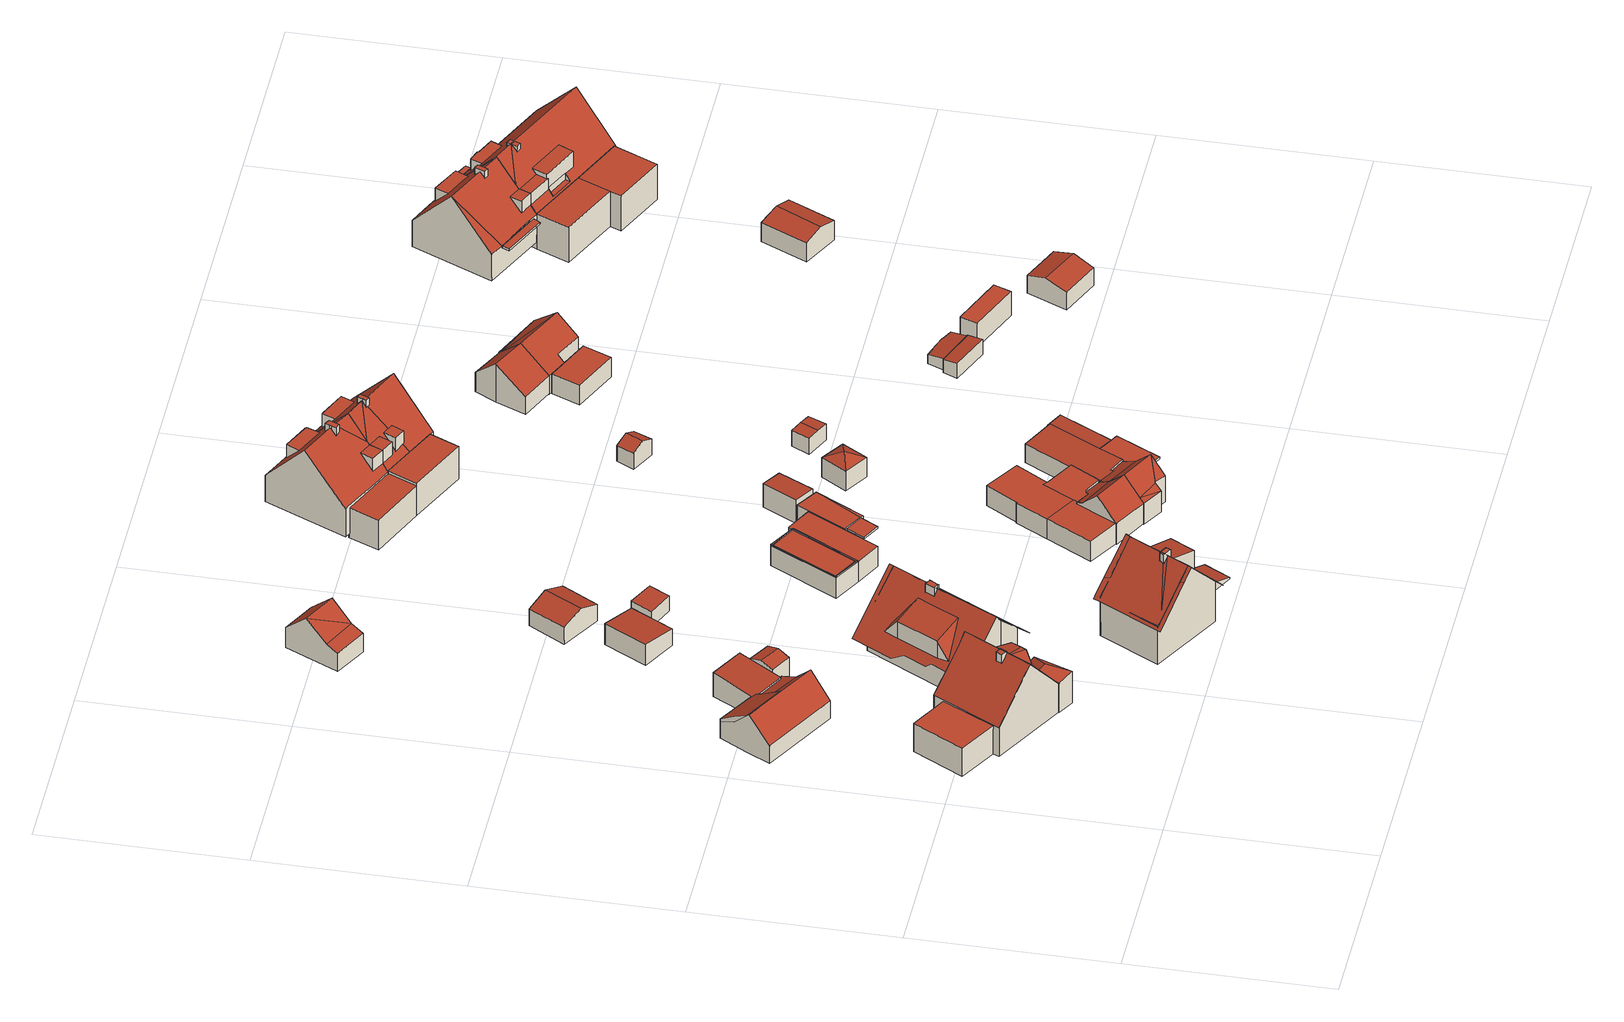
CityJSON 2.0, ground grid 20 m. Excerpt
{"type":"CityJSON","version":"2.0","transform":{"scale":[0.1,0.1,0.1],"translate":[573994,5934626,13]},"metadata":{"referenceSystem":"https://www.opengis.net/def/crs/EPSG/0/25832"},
"CityObjects":{
"building1":{"type":"Building","attributes":{"Grundfläche 2D":"97.454706","Grundhöhe NN":"15.237"},"children":["building1-1","building1-2"],"geometry":[{"type":"Solid","lod":"3","boundaries":[[[[0,1,2,3,4]],[[5,6,7,8,0,4,9,10,11,12]],[[10,13,14,11]],[[15,14,13]],[[15,12,11,14]],[[16,17,18,19]],[[18,20,21,3,2,22,23,19]],[[9,4,3,21,24]],[[10,9,24,25]],[[13,10,25,26]],[[15,13,26,27]],[[12,15,27,28]],[[5,12,28,29]],[[30,7,6,5,29,31]],[[8,7,30,32]],[[2,1,33,22]],[[1,0,8,32,33]],[[16,19,23,34]],[[17,16,34,35]],[[18,17,35,20]],[[25,24,21,20,35,34,23,22,33,32,30,31,29,28,27,26]]]],"semantics":{"surfaces":[{"type":"RoofSurface"},{"type":"WallSurface"},{"type":"GroundSurface"}],"values":[[0,0,0,0,0,0,1,1,1,1,1,1,1,1,1,1,1,1,1,1,2]]}}]},
"building1-1":{"type":"BuildingInstallation","parents":["building1"],"geometry":[{"type":"MultiSurface","lod":"3","boundaries":[[[36,37,38,39]],[[40,39,38,41]],[[42,43,40,41,44]],[[45,46,42,44,47]],[[46,45,47,48,49]],[[50,51,38,37]],[[51,52,44,41,38]],[[47,44,52,48]],[[37,36,50]]],"semantics":{"surfaces":[{"type":"RoofSurface"},{"type":"WallSurface"}],"values":[0,0,0,0,1,1,1,1,1]}}]},
"building1-2":{"type":"BuildingInstallation","parents":["building1"],"geometry":[{"type":"MultiSurface","lod":"3","boundaries":[[[53,54,55,56]],[[57,58,56,55]],[[53,56,58,59]],[[59,60,54,53]],[[55,54,60,57]]],"semantics":{"surfaces":[{"type":"RoofSurface"},{"type":"WallSurface"}],"values":[0,1,1,1,1]}}]},
"building2":{"type":"Building","attributes":{"Grundfläche 2D":"66.905710","Grundhöhe NN":"15.649"},"geometry":[{"type":"Solid","lod":"3","boundaries":[[[[61,62,63,64,65,66,67,68]],[[67,69,68]],[[70,71,72,73,74,75]],[[76,62,77,78,79,72,71]],[[80,81,79,78,77]],[[82,83,84,85,67,66,86]],[[87,88,62,61,68]],[[63,62,76]],[[76,71,70,86,66,65,64,63]],[[89,87,68,69]],[[86,70,75,82]],[[90,83,82,75,74,91]],[[84,83,90,92]],[[85,84,92,93,89,69]],[[67,85,69]],[[74,73,94,91]],[[87,89,93,95]],[[96,97,80,77,62,88,87,95,98]],[[81,80,97,99]],[[73,72,79,81,99,94]],[[94,99,97,96,98,95,93,92,90,91]]]],"semantics":{"surfaces":[{"type":"RoofSurface"},{"type":"WallSurface"},{"type":"GroundSurface"}],"values":[[0,0,0,0,0,0,1,1,1,1,1,1,1,1,1,1,1,1,1,1,2]]}}]},
"building3":{"type":"Building","attributes":{"Grundfläche 2D":"6.265065","Grundhöhe NN":"15.649"},"geometry":[{"type":"Solid","lod":"3","boundaries":[[[[100,101,102,103]],[[104,100,103,105]],[[105,103,102,106,107]],[[104,105,107,108]],[[101,100,104,108,109]],[[102,101,109,106]],[[107,106,109,108]]]],"semantics":{"surfaces":[{"type":"RoofSurface"},{"type":"WallSurface"},{"type":"GroundSurface"}],"values":[[0,0,1,1,1,1,2]]}}]},
"building4":{"type":"Building","attributes":{"Grundfläche 2D":"85.215148","Grundhöhe NN":"15.383"},"children":["building4-1","building4-2"],"geometry":[{"type":"Solid","lod":"3","boundaries":[[[[110,111,112,113]],[[114,115,116,117,111,110,118]],[[116,115,119,120]],[[121,122,123,124,125,126,127,128,129,130,131,132,133,134,114,134,135,136],[118,110,113,112,137,138,120,119,115,114]],[[133,139,140,141,121,136,135,134,142,134,143,134]],[[138,116,120]],[[138,137,111,117,116]],[[112,111,137]],[[144,139,133,132,145,146]],[[147,139,144,148]],[[149,147,148,150]],[[151,152,143,149,150,153]],[[154,136,151,153,155]],[[129,113,154,155,156]],[[157,131,130,129,156,158]],[[132,131,157,145]],[[148,144,146,145,157,158,156,155,153,150]],[[127,126,125,124,123,122,121,136,154,113,129,128]],[[149,143,152,151,136,121,141,140,139,147]]]],"semantics":{"surfaces":[{"type":"RoofSurface"},{"type":"WallSurface"},{"type":"GroundSurface"}],"values":[[0,0,0,0,0,1,1,1,1,1,1,1,1,1,1,1,2,0,0]]}}]},
"building4-1":{"type":"BuildingInstallation","parents":["building4"],"geometry":[{"type":"MultiSurface","lod":"3","boundaries":[[[159,160,161,162]],[[160,159,163,164]],[[162,161,165,166]],[[159,162,166,163]],[[164,165,161,160]]],"semantics":{"surfaces":[{"type":"RoofSurface"},{"type":"WallSurface"}],"values":[0,1,1,1,1]}}]},
"building4-2":{"type":"BuildingInstallation","parents":["building4"],"geometry":[{"type":"MultiSurface","lod":"3","boundaries":[[[167,168,169,170,171,172,173]],[[172,171,174,175]],[[173,172,175,134]],[[134,176,167,173]],[[176,142,177,169,168,167]],[[174,171,170,169,177,135]]],"semantics":{"surfaces":[{"type":"RoofSurface"},{"type":"WallSurface"}],"values":[0,1,1,1,1,1]}}]},
"building5":{"type":"Building","attributes":{"Grundfläche 2D":"55.449015","Grundhöhe NN":"13.968"},"children":["building5-1","building5-2","building5-3"],"geometry":[{"type":"Solid","lod":"3","boundaries":[[[[178,179,180,181,182,183,184,185,186,187,188,189]],[[178,180,179]],[[182,181,180,190,180,178,191,178,189,188,192,193,194,195,196,197,198,199,183],[200,201,200,197]],[[202,203,200,201,204,205,206,207,208]],[[209,210,182,211,202,208,212]],[[213,214,209,212,215]],[[206,191,189,179,213,215,207]],[[212,208,207,215]],[[189,188,187,186,185,184,183,182,210,209,214,213,179]],[[201,200,203,200]],[[199,198,197,196,195,194,193,192,188,189,191,206,205,204,201,200,203,202,211,182,183]]]],"semantics":{"surfaces":[{"type":"RoofSurface"},{"type":"WallSurface"},{"type":"GroundSurface"}],"values":[[0,0,0,1,1,1,1,2,0,0,0]]}}]},
"building5-1":{"type":"BuildingInstallation","parents":["building5"],"geometry":[{"type":"MultiSurface","lod":"3","boundaries":[[[216,217,218,219]],[[220,178,221,218,217]],[[219,218,221,190]],[[216,219,190,180,222]],[[220,217,216,222]]],"semantics":{"surfaces":[{"type":"RoofSurface"},{"type":"WallSurface"}],"values":[0,1,1,1,1]}}]},
"building5-2":{"type":"BuildingInstallation","parents":["building5"],"geometry":[{"type":"MultiSurface","lod":"3","boundaries":[[[223,224,225,226,227,228,229,230]],[[229,228,203]],[[204,226,225]],[[226,204,201,200,203,228,227]]],"semantics":{"surfaces":[{"type":"RoofSurface"},{"type":"WallSurface"}],"values":[0,1,1,1]}}]},
"building5-3":{"type":"BuildingInstallation","parents":["building5"],"geometry":[{"type":"MultiSurface","lod":"3","boundaries":[[[231,232,196,233,234,235]],[[236,237,231,235]],[[232,231,237,238]],[[232,238,239,233,196]],[[233,239,240,236,235,234]],[[239,238,237,236,240]]],"semantics":{"surfaces":[{"type":"RoofSurface"},{"type":"WallSurface"},{"type":"OuterCeilingSurface"}],"values":[0,1,1,1,1,2]}}]},
"building6":{"type":"Building","attributes":{"Grundfläche 2D":"17.918413","Grundhöhe NN":"15.721"},"geometry":[{"type":"Solid","lod":"3","boundaries":[[[[241,242,243,244]],[[245,246,244,243]],[[246,247,241,244]],[[247,248,242,241]],[[248,245,243,242]],[[248,247,246,245]]]],"semantics":{"surfaces":[{"type":"RoofSurface"},{"type":"WallSurface"},{"type":"GroundSurface"}],"values":[[0,1,1,1,1,2]]}}]},
"building7":{"type":"Building","attributes":{"Grundfläche 2D":"22.348202","Grundhöhe NN":"16.119"},"geometry":[{"type":"Solid","lod":"3","boundaries":[[[[249,250,251,252,253]],[[254,253,255]],[[249,253,254]],[[256,254,255,257,258]],[[258,257,255,253,252,251,259,260]],[[256,258,260,261]],[[249,254,256,261,262]],[[250,249,262,263]],[[251,250,263,259]],[[261,260,259,263,262]]]],"semantics":{"surfaces":[{"type":"RoofSurface"},{"type":"WallSurface"},{"type":"GroundSurface"}],"values":[[0,0,0,0,1,1,1,1,1,2]]}}]},
"building8":{"type":"Building","attributes":{"Grundfläche 2D":"19.059174","Grundhöhe NN":"15.803"},"geometry":[{"type":"Solid","lod":"3","boundaries":[[[[264,265,266,267]],[[268,265,264,269]],[[267,266,270,271]],[[269,264,267,271,272]],[[268,269,272,273]],[[270,266,265,268,273]],[[272,271,270,273]]]],"semantics":{"surfaces":[{"type":"RoofSurface"},{"type":"WallSurface"},{"type":"GroundSurface"}],"values":[[0,0,1,1,1,1,2]]}}]},
"building9":{"type":"Building","attributes":{"Grundfläche 2D":"6.256500","Grundhöhe NN":"15.805"},"geometry":[{"type":"Solid","lod":"3","boundaries":[[[[274,275,276,277]],[[278,279,277,276]],[[279,280,274,277]],[[280,281,275,274]],[[281,278,276,275]],[[281,280,279,278]]]],"semantics":{"surfaces":[{"type":"RoofSurface"},{"type":"WallSurface"},{"type":"GroundSurface"}],"values":[[0,1,1,1,1,2]]}}]},
"building10":{"type":"Building","attributes":{"Grundfläche 2D":"46.853154","Grundhöhe NN":"15.355"},"children":["building10-1","building10-2"],"geometry":[{"type":"Solid","lod":"3","boundaries":[[[[282,283,284,285,286,287]],[[282,288,289,290,291,285,284,283]],[[282,287,292,293]],[[294,286,285,295]],[[287,286,294,292]],[[282,293,296,288]],[[289,288,296,297]],[[290,289,297,298]],[[291,290,298,299]],[[285,291,299,295]],[[283,284,285,284,283,282]],[[295,299,298,297,296,293,292,294]]]],"semantics":{"surfaces":[{"type":"RoofSurface"},{"type":"WallSurface"},{"type":"GroundSurface"}],"values":[[0,0,1,1,1,1,1,1,1,1,1,2]]}}]},
"building10-1":{"type":"BuildingInstallation","parents":["building10"],"geometry":[{"type":"MultiSurface","lod":"3","boundaries":[[[300,301,302,303]],[[303,302,304,305]],[[301,300,283,284]]],"semantics":{"surfaces":[{"type":"RoofSurface"},{"type":"WallSurface"}],"values":[0,1,1]}}]},
"building10-2":{"type":"BuildingInstallation","parents":["building10"],"geometry":[{"type":"MultiSurface","lod":"3","boundaries":[[[306,307,308,302,301,309]],[[310,307,306]],[[311,307,310]],[[311,300,303,307]],[[309,301,284,285]],[[309,285,295,285]],[[285,295,285,286,306,309]],[[286,287,310,306]],[[282,311,310,287]],[[300,311,282,283]],[[303,305,312,307]],[[308,307,312,313]],[[313,304,302,308]]],"semantics":{"surfaces":[{"type":"RoofSurface"},{"type":"WallSurface"}],"values":[0,0,0,0,1,1,1,1,1,1,1,1,1]}}]},
"building11":{"type":"Building","attributes":{"Grundfläche 2D":"14.379173","Grundhöhe NN":"15.355"},"children":["building11-1"],"geometry":[{"type":"Solid","lod":"3","boundaries":[[[[314,315,316,317,318]],[[316,315,319]],[[318,317,320,321]],[[319,315,314,318,321,322,323]],[[316,319,323,324]],[[317,316,324,320]],[[322,321,320,324,323]]]],"semantics":{"surfaces":[{"type":"RoofSurface"},{"type":"WallSurface"},{"type":"GroundSurface"}],"values":[[0,0,1,1,1,1,2]]}}]},
"building11-1":{"type":"BuildingInstallation","parents":["building11"],"geometry":[{"type":"MultiSurface","lod":"3","boundaries":[[[325,326,315,327]],[[328,329,327,315]],[[329,330,325,327]],[[330,331,326,325]],[[331,328,315,326]],[[331,330,329,328]]],"semantics":{"surfaces":[{"type":"RoofSurface"},{"type":"WallSurface"},{"type":"OuterCeilingSurface"}],"values":[0,1,1,1,1,2]}}]},
"building12":{"type":"Building","attributes":{"Grundfläche 2D":"79.088929","Grundhöhe NN":"14.787"},"geometry":[{"type":"Solid","lod":"3","boundaries":[[[[332,333,334,335,336,337]],[[338,339,340,341,342,343]],[[340,344,345,341]],[[346,345,344,347,348,349,350,351]],[[352,345,346]],[[336,335,353,350,349,354,355,356,357,358,359]],[[359,358,360,361,362,363,337,336]],[[332,337,364,365]],[[333,332,365,366]],[[347,344,340,339,338,367,368]],[[353,351,350]],[[351,353,335,346]],[[346,335,334,352]],[[369,343,342,341,345,352,334,333,366]],[[338,343,369,367]],[[349,348,354]],[[354,348,347,355]],[[355,347,368,370,356]],[[357,356,370,371]],[[357,371,372,358]],[[360,358,372,373]],[[361,360,373,374]],[[362,361,374,375]],[[363,362,375,376]],[[337,363,376,364]],[[364,376,375,374,373,372,371,370,368,367,369,366,365]]]],"semantics":{"surfaces":[{"type":"RoofSurface"},{"type":"WallSurface"},{"type":"GroundSurface"}],"values":[[0,0,0,0,0,0,0,1,1,1,1,1,1,1,1,1,1,1,1,1,1,1,1,1,1,2]]}}]},
"building13":{"type":"Building","attributes":{"Grundfläche 2D":"8.885800","Grundhöhe NN":"15.355"},"geometry":[{"type":"Solid","lod":"3","boundaries":[[[[377,378,379,380]],[[381,382,380,379]],[[382,383,377,380]],[[383,384,378,377]],[[384,381,379,378]],[[384,383,382,381]]]],"semantics":{"surfaces":[{"type":"RoofSurface"},{"type":"WallSurface"},{"type":"GroundSurface"}],"values":[[0,1,1,1,1,2]]}}]},
"building14":{"type":"Building","attributes":{"Grundfläche 2D":"51.171577","Grundhöhe NN":"14.736"},"children":["building14-1","building14-2"],"geometry":[{"type":"Solid","lod":"3","boundaries":[[[[385,386,387,388,389,390,391,392,393,394]],[[344,395,396,397,387,386,398,347]],[[344,340,399,400,395]],[[340,339,401,399]],[[338,402,339]],[[402,401,339]],[[403,404,399,401]],[[397,388,387]],[[389,388,397,396,405]],[[406,407,408,409,410,391,390,389,405,396]],[[393,392,391,410,409,408,411,412]],[[394,393,412,413]],[[385,394,413,414]],[[338,339,340,344,347,415,416]],[[402,338,416,417]],[[401,402,417,418]],[[419,404,403,401,418,420]],[[404,419,407,406,396,395,400,399]],[[398,386,385,414,415,347]],[[412,411,408,407,419,420,418,417,416,415,414,413]]]],"semantics":{"surfaces":[{"type":"RoofSurface"},{"type":"WallSurface"},{"type":"GroundSurface"}],"values":[[0,0,0,0,0,0,0,1,1,1,1,1,1,1,1,1,1,1,1,2]]}}]},
"building14-1":{"type":"BuildingInstallation","parents":["building14"],"geometry":[{"type":"MultiSurface","lod":"3","boundaries":[[[421,422,423,424,410,425]],[[424,426,409,410]],[[427,428,429,430]],[[425,410,409,429,428]],[[421,427,430,431,422]],[[423,422,431,432]],[[424,423,432,426]],[[426,432,431,430,429,409]]],"semantics":{"surfaces":[{"type":"RoofSurface"},{"type":"WallSurface"},{"type":"OuterCeilingSurface"}],"values":[0,1,1,1,1,1,1,2]}}]},
"building14-2":{"type":"BuildingInstallation","parents":["building14"],"geometry":[{"type":"MultiSurface","lod":"3","boundaries":[[[433,434,435,425,405,436]],[[406,396,405,425,428]],[[437,436,405,396,406]],[[433,436,437,438]],[[434,433,438,439]],[[421,425,435,434,439,427]],[[439,438,437,406,428,427]]],"semantics":{"surfaces":[{"type":"RoofSurface"},{"type":"WallSurface"},{"type":"OuterCeilingSurface"}],"values":[0,1,1,1,1,1,2]}}]},
"building15":{"type":"Building","attributes":{"Grundfläche 2D":"8.201389","Grundhöhe NN":"15.250"},"geometry":[{"type":"Solid","lod":"3","boundaries":[[[[440,441,442]],[[440,443,441]],[[440,442,444]],[[440,444,443]],[[445,446,442,441]],[[446,447,444,442]],[[447,448,443,444]],[[448,445,441,443]],[[448,447,446,445]]]],"semantics":{"surfaces":[{"type":"RoofSurface"},{"type":"WallSurface"},{"type":"GroundSurface"}],"values":[[0,0,0,0,1,1,1,1,2]]}}]},
"building16":{"type":"Building","attributes":{"Grundfläche 2D":"59.868040","Grundhöhe NN":"15.988"},"children":["building16-1","building16-2","building16-3"],"geometry":[{"type":"Solid","lod":"3","boundaries":[[[[449,450,451,452,453,454,455,456,457,458,459,460,461]],[[452,462,453]],[[456,454,463]],[[464,465,466,467,468,457,456,463,454,453,469,453,462]],[[454,456,455]],[[470,465,464,462,452,451,450,449,461,471,472]],[[468,467,466,465,470,473]],[[458,457,468,473,474]],[[461,460,459,458,474,471]],[[471,474,473,470,472]]]],"semantics":{"surfaces":[{"type":"RoofSurface"},{"type":"WallSurface"},{"type":"GroundSurface"}],"values":[[0,0,0,0,0,1,1,1,1,2]]}}]},
"building16-1":{"type":"BuildingInstallation","parents":["building16"],"geometry":[{"type":"MultiSurface","lod":"3","boundaries":[[[475,476,451,477]],[[475,477,478]],[[476,475,478,450]],[[451,476,450]]],"semantics":{"surfaces":[{"type":"RoofSurface"},{"type":"WallSurface"}],"values":[0,1,1,1]}}]},
"building16-2":{"type":"BuildingInstallation","parents":["building16"],"geometry":[{"type":"MultiSurface","lod":"3","boundaries":[[[479,480,481,482,483,484,485,486]],[[482,481,480,487,463,456]],[[483,482,456,455]],[[484,483,455,488]],[[489,485,484,488]],[[490,486,485,489,453]],[[480,479,486,490,469,487]]],"semantics":{"surfaces":[{"type":"RoofSurface"},{"type":"WallSurface"}],"values":[0,1,1,1,1,1,1]}}]},
"building16-3":{"type":"BuildingInstallation","parents":["building16"],"geometry":[{"type":"MultiSurface","lod":"3","boundaries":[[[491,492,493,494,495,496]],[[491,496,497]],[[494,493,498]],[[496,495,494,498,499,497]]],"semantics":{"surfaces":[{"type":"RoofSurface"},{"type":"WallSurface"}],"values":[0,1,1,1]}}]},
"building17":{"type":"Building","attributes":{"Grundfläche 2D":"103.477045","Grundhöhe NN":"15.479"},"children":["building17-1","building17-2","building17-3","building17-4"],"geometry":[{"type":"Solid","lod":"3","boundaries":[[[[451,450,449,461,500,501,452]],[[501,500,502,503,504,505]],[[462,501,506]],[[462,452,501]],[[507,508,465,462,506,501,505,504]],[[509,510,511,512]],[[513,514,515,516]],[[461,510,509,502,500]],[[510,461,513,516,511]],[[511,516,517,518,512]],[[512,518,519,502,509]],[[514,513,520,521]],[[515,514,521,522]],[[516,515,522,517]],[[502,519,523,503]],[[507,504,503,523,524]],[[465,508,507,524,525]],[[526,520,513,461,449,450,451,452,462,465,525,527]],[[518,517,522,521,520,526,527,525,524,523,519]]]],"semantics":{"surfaces":[{"type":"RoofSurface"},{"type":"WallSurface"},{"type":"GroundSurface"}],"values":[[0,0,0,0,0,0,0,1,1,1,1,1,1,1,1,1,1,1,2]]}}]},
"building17-1":{"type":"BuildingInstallation","parents":["building17"],"geometry":[{"type":"MultiSurface","lod":"3","boundaries":[[[528,529,530,531]],[[530,529,532]],[[528,531,533]],[[529,528,533,532]]],"semantics":{"surfaces":[{"type":"RoofSurface"},{"type":"WallSurface"}],"values":[0,1,1,1]}}]},
"building17-2":{"type":"BuildingInstallation","parents":["building17"],"geometry":[{"type":"MultiSurface","lod":"3","boundaries":[[[451,476,534,535]],[[476,451,450]],[[534,476,450,536]],[[534,536,535]]],"semantics":{"surfaces":[{"type":"RoofSurface"},{"type":"WallSurface"}],"values":[0,1,1,1]}}]},
"building17-3":{"type":"BuildingInstallation","parents":["building17"],"geometry":[{"type":"MultiSurface","lod":"3","boundaries":[[[537,538,539,540,541]],[[539,542,540]],[[541,543,537]],[[542,539,538,537,543,544]]],"semantics":{"surfaces":[{"type":"RoofSurface"},{"type":"WallSurface"}],"values":[0,1,1,1]}}]},
"building17-4":{"type":"BuildingInstallation","parents":["building17"],"geometry":[{"type":"MultiSurface","lod":"3","boundaries":[[[545,546,547,548,549,550,551]],[[552,506,501,548,547,546]],[[549,548,501,553]],[[554,550,549,553]],[[555,556,545,551,550,554,505]],[[556,552,546,545]]],"semantics":{"surfaces":[{"type":"RoofSurface"},{"type":"WallSurface"}],"values":[0,1,1,1,1,1]}}]},
"building18":{"type":"Building","attributes":{"Grundfläche 2D":"4.911157","Grundhöhe NN":"15.474"},"geometry":[{"type":"Solid","lod":"3","boundaries":[[[[557,558,559,560]],[[561,557,560,562]],[[562,560,559,563,564]],[[561,562,564,565]],[[558,557,561,565,566]],[[559,558,566,563]],[[564,563,566,565]]]],"semantics":{"surfaces":[{"type":"RoofSurface"},{"type":"WallSurface"},{"type":"GroundSurface"}],"values":[[0,0,1,1,1,1,2]]}}]},
"building19":{"type":"Building","attributes":{"Grundfläche 2D":"5.245759","Grundhöhe NN":"15.313"},"geometry":[{"type":"Solid","lod":"3","boundaries":[[[[567,568,569,570]],[[571,568,567,572]],[[570,569,573,574]],[[572,567,570,574,575]],[[571,572,575,576]],[[573,569,568,571,576]],[[574,573,576,575]]]],"semantics":{"surfaces":[{"type":"RoofSurface"},{"type":"WallSurface"},{"type":"GroundSurface"}],"values":[[0,0,1,1,1,1,2]]}}]},
"building20":{"type":"Building","attributes":{"Grundfläche 2D":"20.725720","Grundhöhe NN":"15.787"},"geometry":[{"type":"Solid","lod":"3","boundaries":[[[[577,578,579,580,581]],[[578,582,583,579]],[[577,581,584,585]],[[578,577,585,586]],[[582,578,586,587]],[[583,582,587,588]],[[581,580,579,583,588,584]],[[588,587,586,585,584]]]],"semantics":{"surfaces":[{"type":"RoofSurface"},{"type":"WallSurface"},{"type":"GroundSurface"}],"values":[[0,0,1,1,1,1,1,2]]}}]},
"building21":{"type":"Building","attributes":{"Grundfläche 2D":"15.110997","Grundhöhe NN":"15.707"},"geometry":[{"type":"Solid","lod":"3","boundaries":[[[[589,590,591,592]],[[590,589,593,594]],[[591,590,594,595]],[[592,591,595,596]],[[589,592,596,593]],[[594,593,596,595]]]],"semantics":{"surfaces":[{"type":"RoofSurface"},{"type":"WallSurface"},{"type":"GroundSurface"}],"values":[[0,1,1,1,1,2]]}}]},
"building22":{"type":"Building","attributes":{"Grundfläche 2D":"6.748665","Grundhöhe NN":"15.029"},"geometry":[{"type":"Solid","lod":"3","boundaries":[[[[597,598,599,600]],[[599,598,601,602]],[[603,600,599,602]],[[597,600,603,604]],[[598,597,604,601]],[[602,601,604,603]]]],"semantics":{"surfaces":[{"type":"RoofSurface"},{"type":"WallSurface"},{"type":"GroundSurface"}],"values":[[0,1,1,1,1,2]]}}]},
"building23":{"type":"Building","attributes":{"Grundfläche 2D":"7.636180","Grundhöhe NN":"15.068"},"geometry":[{"type":"Solid","lod":"3","boundaries":[[[[605,606,607,608,609,610,611,612]],[[613,614,610,609]],[[614,615,611,610]],[[615,616,612,611]],[[616,617,605,612]],[[617,618,606,605]],[[618,619,607,606]],[[619,620,608,607]],[[620,613,609,608]],[[614,613,620,619,618,617,616,615]]]],"semantics":{"surfaces":[{"type":"RoofSurface"},{"type":"WallSurface"},{"type":"GroundSurface"}],"values":[[0,1,1,1,1,1,1,1,1,2]]}}]},
"building24":{"type":"Building","attributes":{"Grundfläche 2D":"28.515705","Grundhöhe NN":"15.707"},"geometry":[{"type":"Solid","lod":"3","boundaries":[[[[581,621,622]],[[580,621,581]],[[579,623,580]],[[623,621,580]],[[624,623,579,583,625,626]],[[627,583,579,580,581,622,628,629]],[[625,583,627,630]],[[626,625,630,631]],[[624,626,631,632]],[[621,623,624,632,633]],[[622,621,633,628]],[[632,631,630,627,629,628,633]]]],"semantics":{"surfaces":[{"type":"RoofSurface"},{"type":"WallSurface"},{"type":"GroundSurface"}],"values":[[0,0,0,0,0,1,1,1,1,1,1,2]]}}]},
"building25":{"type":"Building","attributes":{"Grundfläche 2D":"10.422924","Grundhöhe NN":"14.985"},"geometry":[{"type":"Solid","lod":"3","boundaries":[[[[634,635,636,637]],[[638,639,637,636]],[[639,640,634,637]],[[640,641,635,634]],[[641,638,636,635]],[[641,640,639,638]]]],"semantics":{"surfaces":[{"type":"RoofSurface"},{"type":"WallSurface"},{"type":"GroundSurface"}],"values":[[0,1,1,1,1,2]]}}]},
"building26":{"type":"Building","attributes":{"Grundfläche 2D":"18.797289","Grundhöhe NN":"14.612"},"geometry":[{"type":"Solid","lod":"3","boundaries":[[[[642,643,644,645]],[[646,642,645,647]],[[647,645,644,648,649]],[[646,647,649,650]],[[643,642,646,650,651]],[[644,643,651,648]],[[649,648,651,650]]]],"semantics":{"surfaces":[{"type":"RoofSurface"},{"type":"WallSurface"},{"type":"GroundSurface"}],"values":[[0,0,1,1,1,1,2]]}}]},
"building27":{"type":"Building","attributes":{"Grundfläche 2D":"20.762498","Grundhöhe NN":"15.209"},"geometry":[{"type":"Solid","lod":"3","boundaries":[[[[652,653,654,655]],[[656,653,652,657]],[[655,654,658,659]],[[657,652,655,659,660]],[[656,657,660,661]],[[658,654,653,656,661]],[[659,658,661,660]]]],"semantics":{"surfaces":[{"type":"RoofSurface"},{"type":"WallSurface"},{"type":"GroundSurface"}],"values":[[0,0,1,1,1,1,2]]}}]},
"building28":{"type":"Building","attributes":{"Grundfläche 2D":"62.421267","Grundhöhe NN":"15.576"},"children":["building28-1","building28-2","building28-3","building28-4","building28-5"],"geometry":[{"type":"Solid","lod":"3","boundaries":[[[[662,663,664,665,666,667,668,669,670,671]],[[672,668,667,666,665,673,674,675,676,677]],[[678,669,668]],[[665,664,663,662,671,679,680,674,673]],[[677,676,675,674,680,681,672]],[[678,668,672,681,682]],[[678,682,679,671,670,669]],[[680,679,682,681]]]],"semantics":{"surfaces":[{"type":"RoofSurface"},{"type":"WallSurface"},{"type":"GroundSurface"}],"values":[[0,0,0,1,1,1,1,2]]}}]},
"building28-1":{"type":"BuildingInstallation","parents":["building28"],"geometry":[{"type":"MultiSurface","lod":"3","boundaries":[[[683,684,685,686,687,688]],[[687,686,689]],[[685,684,690]],[[686,685,690,689]]],"semantics":{"surfaces":[{"type":"RoofSurface"},{"type":"WallSurface"}],"values":[0,1,1,1]}}]},
"building28-2":{"type":"BuildingInstallation","parents":["building28"],"geometry":[{"type":"MultiSurface","lod":"3","boundaries":[[[663,691,692,693,694,695]],[[693,692,696]],[[697,698,662,695,694,693,696]],[[663,695,662]]],"semantics":{"surfaces":[{"type":"RoofSurface"},{"type":"WallSurface"}],"values":[0,1,1,1]}}]},
"building28-3":{"type":"BuildingInstallation","parents":["building28"],"geometry":[{"type":"MultiSurface","lod":"3","boundaries":[[[699,700,701,702,703,704]],[[705,702,701,700,706,667]],[[707,703,702,705]],[[707,708,666,709,699,704,703]],[[700,699,709,706]]],"semantics":{"surfaces":[{"type":"RoofSurface"},{"type":"WallSurface"}],"values":[0,1,1,1,1]}}]},
"building28-4":{"type":"BuildingInstallation","parents":["building28"],"geometry":[{"type":"MultiSurface","lod":"3","boundaries":[[[710,711,712,713]],[[710,714,715,711]],[[712,711,715,716]],[[713,712,716,717]],[[710,713,717,714]],[[715,714,717,716]]],"semantics":{"surfaces":[{"type":"RoofSurface"},{"type":"WallSurface"},{"type":"OuterCeilingSurface"}],"values":[0,1,1,1,1,2]}}]},
"building28-5":{"type":"BuildingInstallation","parents":["building28"],"geometry":[{"type":"MultiSurface","lod":"3","boundaries":[[[718,669,719,720]],[[718,721,722,669]],[[719,669,722,723]],[[720,719,723,724]],[[718,720,724,721]],[[722,721,724,723]]],"semantics":{"surfaces":[{"type":"RoofSurface"},{"type":"WallSurface"},{"type":"OuterCeilingSurface"}],"values":[0,1,1,1,1,2]}}]},
"building29":{"type":"Building","attributes":{"Grundfläche 2D":"160.412413","Grundhöhe NN":"14.750"},"children":["building29-1","building29-2","building29-3","building29-4","building29-5","building29-6","building29-7"],"geometry":[{"type":"MultiSurface","lod":"3","boundaries":[[[673,725,726,727,726,728,729,730,731,732,733,734,674]],[[726,735,663,662,736,671,737,738,739,740,729,728],[741,742,743,744]],[[726,725,735]],[[745,746,747,748]],[[745,748,749,750,751]],[[663,735,725,673,674,752,753,754,671,736,662]],[[739,755,756,740]],[[729,740,756,757,730]],[[752,674,734,733,732,731,730,757,758,759]],[[746,745,738,737]],[[737,671,746]],[[760,747,746,671,754]],[[748,747,760,761]],[[748,761,762,749]],[[750,749,762,763]],[[750,763,755,739,751]],[[751,739,738,745]],[[759,758,757,756,755,763,762,761,760,754,753,752]]],"semantics":{"surfaces":[{"type":"RoofSurface"},{"type":"WallSurface"},{"type":"GroundSurface"}],"values":[0,0,0,0,0,1,1,1,1,1,1,1,1,1,1,1,1,2]}}]},
"building29-1":{"type":"BuildingInstallation","parents":["building29"],"geometry":[{"type":"MultiSurface","lod":"3","boundaries":[[[764,663,695,765,766,767]],[[695,663,662]],[[768,765,695,662,769]],[[768,770,766,765]]],"semantics":{"surfaces":[{"type":"RoofSurface"},{"type":"WallSurface"}],"values":[0,1,1,1]}}]},
"building29-2":{"type":"BuildingInstallation","parents":["building29"],"geometry":[{"type":"MultiSurface","lod":"3","boundaries":[[[771,772,773,774,775,776,777,778,779]],[[778,777,780]],[[774,773,781]],[[781,782,783,775,774]],[[776,775,783,784]],[[780,777,776,784]]],"semantics":{"surfaces":[{"type":"RoofSurface"},{"type":"WallSurface"}],"values":[0,1,1,1,1,1]}}]},
"building29-3":{"type":"BuildingInstallation","parents":["building29"],"geometry":[{"type":"MultiSurface","lod":"3","boundaries":[[[785,786,787,788,789,790,791]],[[767,766,770,743,744,792,786,785,791,790,789]],[[787,786,792]],[[764,767,789,788]]],"semantics":{"surfaces":[{"type":"RoofSurface"},{"type":"WallSurface"}],"values":[0,1,1,1]}}]},
"building29-4":{"type":"BuildingInstallation","parents":["building29"],"geometry":[{"type":"MultiSurface","lod":"3","boundaries":[[[793,742,741,794]],[[743,742,793]],[[794,741,744]],[[794,744,743,793]]],"semantics":{"surfaces":[{"type":"RoofSurface"},{"type":"WallSurface"}],"values":[0,1,1,1]}}]},
"building29-5":{"type":"BuildingInstallation","parents":["building29"],"geometry":[{"type":"MultiSurface","lod":"3","boundaries":[[[795,796,797,798,728]],[[726,799,797,796,727]],[[798,797,799,800]],[[798,800,728]],[[801,795,728]],[[796,795,801,727]]],"semantics":{"surfaces":[{"type":"RoofSurface"},{"type":"WallSurface"}],"values":[0,1,1,1,1,1]}}]},
"building29-6":{"type":"BuildingInstallation","parents":["building29"],"geometry":[{"type":"MultiSurface","lod":"3","boundaries":[[[802,803,804,805]],[[802,805,806,807]],[[803,802,807,808]],[[804,803,808,809]],[[805,804,809,806]],[[807,806,809,808]]],"semantics":{"surfaces":[{"type":"RoofSurface"},{"type":"WallSurface"},{"type":"OuterCeilingSurface"}],"values":[0,1,1,1,1,2]}}]},
"building29-7":{"type":"BuildingInstallation","parents":["building29"],"geometry":[{"type":"MultiSurface","lod":"3","boundaries":[[[810,811,812,813,814]],[[815,816,817,812,811,810]],[[818,815,810,814]],[[817,819,813,812]],[[819,818,814,813]],[[817,816,815,818,819]]],"semantics":{"surfaces":[{"type":"RoofSurface"},{"type":"WallSurface"},{"type":"OuterCeilingSurface"}],"values":[0,1,1,1,1,2]}}]}
},
"vertices":[
[138,209,101],[129,213,90],[99,230,55],[63,163,55],[102,142,101],[174,183,50],[168,186,59],[152,194,79],[155,201,79],[137,123,55],[137,122,55],[143,143,61],[161,159,50],[153,113,58],[153,138,63],[174,152,53],[56,240,54],[28,190,54],[66,169,54],[93,220,54],[66,169,22],[63,163,22],[99,230,22],[93,220,22],[137,123,22],[137,122,22],[153,113,22],[174,152,22],[161,159,22],[174,183,22],[152,194,22],[168,186,22],[155,201,22],[129,213,22],[56,240,22],[28,190,22],
[142,154,67],[148,148,60],[155,156,75],[132,168,84],[133,169,84],[158,161,75],[141,183,84],[140,181,84],[163,171,75],[167,181,60],[155,183,70],[168,180,59],[168,180,56],[167,181,57],[148,148,58],[155,156,55],[163,171,55],
[117,172,103],[111,175,103],[108,169,103],[114,166,103],[108,169,93],[114,166,100],[117,172,100],[111,175,93],
[30,400,58],[21,386,68],[61,363,69],[69,378,58],[75,388,51],[76,390,49],[73,392,49],[37,414,48],[74,393,48],[75,388,47],[69,378,53],[104,357,53],[112,372,46],[107,374,46],[106,372,47],[61,363,68],[20,384,70],[60,362,70],[95,342,70],[9,363,46],[84,322,46],[106,372,49],[129,414,53],[96,432,53],[74,393,49],[75,388,49],[37,414,45],[30,400,52],[74,393,46],[129,414,26],[107,374,26],[96,432,26],[74,393,26],[112,372,26],[37,414,26],[20,384,26],[9,363,26],[21,386,26],[84,322,26],
[142,381,53],[149,392,49],[128,404,49],[122,393,53],[136,370,49],[115,381,49],[128,404,26],[115,381,26],[136,370,26],[149,392,26],
[174,222,87],[148,236,78],[144,225,60],[145,225,61],[190,252,87],[196,263,87],[170,277,78],[149,238,78],[188,248,87],[182,284,66],[177,290,59],[226,295,98],[178,320,46],[156,280,46],[156,268,51],[144,246,51],[145,241,54],[143,238,54],[129,213,53],[137,210,61],[138,209,63],[155,201,81],[152,194,81],[168,186,98],[199,246,98],[204,254,98],[224,291,98],[148,236,59],[170,277,59],[174,183,90],[210,163,51],[268,272,50],[200,246,97],[207,185,63],[174,183,24],[152,194,24],[168,186,24],[177,186,90],[177,186,24],[201,173,63],[201,173,24],[256,273,61],[252,266,62],[256,273,24],[191,309,62],[191,309,24],[137,210,24],[155,201,24],[138,209,24],
[228,223,63],[219,228,73],[216,221,73],[224,216,63],[228,223,62],[219,228,72],[216,221,72],[224,216,62],
[200,245,102],[200,246,102],[205,254,102],[204,254,102],[199,257,102],[194,248,102],[199,246,102],[199,257,92],[194,248,92],[200,245,97],[205,254,97],
[286,51,98],[241,49,57],[289,56,98],[300,77,98],[307,90,98],[310,94,98],[272,115,54],[270,116,51],[268,111,51],[234,48,51],[273,27,98],[275,30,98],[292,54,93],[304,15,63],[308,8,56],[312,5,51],[314,9,51],[326,31,51],[330,38,51],[346,69,51],[349,73,51],[344,76,56],[326,42,56],[325,40,56],[342,71,56],[335,58,56],[322,34,56],[322,33,56],[310,12,56],[310,12,10],[342,71,10],[270,110,54],[279,105,64],[334,76,66],[270,110,10],[238,51,54],[269,109,53],[238,51,10],
[284,58,102],[281,54,102],[290,49,102],[292,54,102],[281,54,92],[290,49,93],[284,58,92],
[297,52,88],[297,51,88],[295,48,88],[322,34,79],[325,40,79],[335,58,79],[308,72,88],[306,69,88],
[332,3,45],[346,29,45],[325,40,53],[322,34,53],[311,14,53],[311,14,43],[332,3,43],[346,29,43],[325,40,43],[322,34,43],
[184,524,46],[151,542,51],[128,500,51],[161,482,46],[128,500,27],[161,482,27],[184,524,27],[151,542,27],
[111,785,75],[120,806,54],[87,823,54],[85,820,57],[77,802,75],[100,765,57],[66,781,57],[94,753,52],[63,775,54],[61,770,52],[87,823,31],[61,770,31],[94,753,31],[111,785,31],[120,806,31],
[162,566,56],[183,603,56],[164,614,47],[143,578,47],[203,591,47],[182,555,47],[164,614,28],[143,578,28],[182,555,28],[203,591,28],
[209,494,45],[218,514,47],[193,526,47],[183,505,45],[193,526,28],[183,505,28],[209,494,28],[218,514,28],
[288,336,47],[289,337,47],[324,402,47],[324,403,47],[297,418,47],[261,351,47],[314,323,47],[352,394,47],[327,407,47],[326,407,47],[261,351,24],[288,336,24],[297,418,24],[324,403,24],[314,323,24],[352,394,24],[327,407,24],[326,407,24],
[289,337,48],[324,402,48],[323,403,48],[288,338,48],[323,403,47],[288,338,47],
[297,418,48],[262,352,48],[297,416,48],[324,403,48],[261,351,49],[288,336,48],[262,352,47],[297,416,47],
[337,356,46],[355,347,45],[384,393,45],[361,406,46],[335,357,46],[358,345,45],[361,406,24],[335,357,24],[355,347,24],[358,345,24],[384,393,24],
[327,338,45],[345,329,45],[337,356,45],[355,347,43],[337,356,43],[327,338,43],[345,329,43],
[365,137,41],[395,120,41],[417,160,41],[419,159,41],[422,164,41],[390,182,41],[429,101,41],[431,105,45],[440,121,62],[405,139,62],[395,120,42],[394,119,42],[449,136,46],[413,154,46],[419,159,42],[454,147,39],[438,156,39],[434,155,41],[434,154,41],[432,152,42],[417,160,42],[432,152,41],[438,156,41],[454,147,41],[455,147,41],[472,176,41],[443,192,41],[439,195,41],[462,224,41],[428,245,41],[409,213,41],[408,214,41],[390,182,18],[365,137,18],[395,120,18],[429,101,18],[454,147,18],[394,119,18],[455,147,18],[472,176,18],[443,192,18],[462,224,18],[428,245,18],[409,213,18],[408,214,18],
[400,430,49],[380,441,51],[362,407,51],[383,396,49],[362,407,24],[383,396,24],[400,430,24],[380,441,24],
[455,147,38],[473,137,39],[473,138,39],[474,140,39],[490,132,40],[502,156,40],[529,206,40],[528,207,40],[498,223,38],[472,176,38],[482,119,46],[490,132,38],[474,140,37],[455,147,39],[474,103,62],[478,111,54],[453,95,47],[450,89,41],[454,95,47],[465,88,47],[490,132,39],[490,132,37],[490,132,17],[529,206,17],[529,206,36],[529,206,39],[528,207,17],[498,223,17],[472,176,17],[455,147,17],[454,147,17],[429,101,17],[450,89,17],[453,95,17],[465,88,17],[454,95,17],
[518,147,38],[546,200,38],[528,208,39],[528,207,39],[502,156,39],[528,207,36],[518,147,37],[502,156,37],[502,156,36],[518,147,36],[546,200,36],[528,208,36],
[501,100,39],[524,144,39],[518,147,39],[478,111,39],[478,111,37],[501,100,37],[524,144,37],
[440,378,51],[436,398,44],[420,373,44],[459,383,44],[444,358,44],[436,398,22],[420,373,22],[444,358,22],[459,383,22],
[320,775,62],[322,779,68],[328,793,83],[329,795,85],[319,823,108],[314,825,108],[313,825,108],[313,826,108],[277,842,108],[258,801,61],[264,799,61],[306,780,61],[320,774,61],[338,814,108],[314,826,108],[355,853,63],[356,855,60],[345,860,60],[317,872,60],[295,882,60],[318,830,102],[356,855,30],[320,774,30],[320,775,30],[295,882,30],[258,801,30],
[309,786,83],[322,779,83],[315,799,83],[309,786,68],
[318,830,111],[316,831,111],[314,826,111],[313,826,111],[313,825,111],[311,820,111],[317,818,111],[321,828,111],[316,831,102],[311,820,102],[317,818,102],[321,828,102],
[308,853,83],[315,850,83],[337,840,83],[342,853,83],[341,854,83],[314,866,83],[314,866,68],[342,853,68],[341,854,68],
[352,760,61],[358,805,108],[380,747,61],[385,745,61],[403,785,108],[362,803,108],[358,806,108],[421,826,60],[367,850,60],[380,747,62],[320,774,62],[307,745,62],[367,718,62],[320,774,59],[264,799,59],[251,769,59],[307,745,59],[307,745,25],[367,718,25],[380,747,25],[320,774,25],[264,799,25],[251,769,25],[385,745,25],[421,826,25],[356,855,25],[320,775,25],[329,795,25],
[342,771,83],[354,766,83],[360,779,83],[348,784,83],[354,766,69],[342,771,68],
[336,773,83],[342,787,83],[336,773,68],
[393,831,83],[366,843,83],[364,843,83],[359,830,83],[387,818,83],[364,843,68],[393,831,68],[366,843,68],
[364,808,111],[360,810,111],[358,806,111],[358,805,111],[356,801,111],[360,799,111],[364,807,111],[360,810,103],[356,801,103],[360,799,103],[364,807,104],[364,808,103],
[423,560,49],[435,554,43],[443,572,43],[432,577,49],[411,566,43],[420,583,43],[443,572,25],[420,583,25],[411,566,25],[435,554,25],
[477,409,42],[486,427,42],[474,433,41],[465,415,41],[497,422,41],[489,404,41],[474,433,23],[465,415,23],[489,404,23],[497,422,23],
[492,727,50],[481,706,71],[515,690,71],[524,708,53],[525,711,50],[468,676,48],[502,661,48],[525,711,28],[492,727,28],[481,706,28],[468,676,28],[502,661,28],
[504,659,49],[492,631,49],[538,611,49],[550,639,49],[504,659,27],[492,631,27],[538,611,27],[550,639,27],
[604,306,37],[643,290,37],[649,305,35],[610,320,35],[643,290,20],[649,305,20],[610,320,20],[604,306,20],
[628,334,30],[628,333,31],[619,336,31],[612,319,34],[649,305,34],[656,322,31],[646,327,31],[646,328,30],[649,305,21],[656,322,21],[646,327,21],[646,328,21],[628,334,21],[628,333,21],[619,336,21],[612,319,21],
[576,689,51],[526,712,49],[566,666,71],[556,645,54],[523,651,48],[527,658,54],[502,661,27],[526,712,27],[525,711,27],[523,651,27],[527,658,27],[556,645,27],[576,689,27],
[704,276,47],[711,293,47],[659,314,47],[652,297,47],[659,314,20],[652,297,20],[704,276,20],[711,293,20],
[735,250,43],[726,229,36],[766,212,36],[775,232,43],[744,269,36],[783,252,36],[766,212,16],[783,252,16],[744,269,16],[726,229,16],
[762,462,49],[785,507,49],[765,517,44],[743,471,44],[802,499,44],[780,453,44],[765,517,22],[743,471,22],[780,453,22],[802,499,22],
[724,721,65],[729,733,78],[730,736,81],[739,755,103],[719,764,103],[715,766,103],[675,784,103],[671,737,56],[708,721,57],[721,715,57],[693,824,56],[756,793,59],[757,796,56],[749,799,56],[747,800,56],[718,813,56],[657,744,56],[721,715,26],[757,796,26],[693,824,26],[657,744,26],
[731,785,78],[738,781,78],[744,794,78],[716,807,78],[710,794,78],[717,791,78],[716,807,63],[744,794,63],
[727,734,78],[716,739,78],[711,727,78],[718,724,78],[724,721,78],[711,727,65],[715,725,65],[718,724,65],
[721,769,106],[717,771,106],[715,766,106],[713,761,106],[717,759,106],[718,761,106],[713,761,98],[717,771,98],[717,759,98],[718,761,99],[721,769,98],
[749,799,54],[751,803,54],[738,809,54],[736,805,54],[749,799,52],[751,803,52],[738,809,52],[736,805,52],
[716,717,56],[668,730,56],[712,710,56],[716,717,54],[671,737,54],[668,730,54],[712,710,54],
[739,755,104],[760,746,104],[761,750,99],[764,744,104],[853,704,104],[871,744,57],[797,778,56],[779,786,56],[768,791,56],[766,792,56],[730,736,82],[722,717,60],[747,703,57],[780,688,57],[832,665,57],[834,664,57],[772,694,59],[748,705,59],[750,710,66],[774,699,66],[780,688,58],[721,715,58],[707,683,58],[766,656,58],[761,645,58],[813,622,58],[832,665,58],[757,796,18],[722,717,18],[721,715,18],[832,665,18],[834,664,18],[871,744,18],[768,791,18],[766,792,18],[707,683,18],[766,656,18],[761,645,18],[813,622,18],
[753,722,78],[749,710,78],[749,711,78],[748,711,78],[749,710,65],[742,713,65],[749,711,66],
[772,767,77],[782,763,77],[789,760,77],[794,771,77],[776,779,77],[776,780,77],[765,784,77],[760,773,77],[771,768,77],[765,784,63],[794,771,64],[792,772,64],[776,779,64],[776,780,64],
[774,699,83],[786,694,83],[793,709,83],[755,726,83],[748,711,83],[749,711,83],[750,710,83],[786,694,65],
[750,710,59],[774,699,59],
[766,748,104],[761,750,104],[757,740,104],[762,738,104],[757,740,97],[762,738,97],[766,748,99],
[847,691,57],[855,687,57],[868,714,57],[859,718,57],[859,718,55],[847,691,55],[855,687,55],[868,714,55],
[766,792,55],[768,791,55],[779,786,55],[782,792,55],[769,798,55],[766,792,53],[768,791,53],[779,786,53],[769,798,53],[782,792,53]
]}
